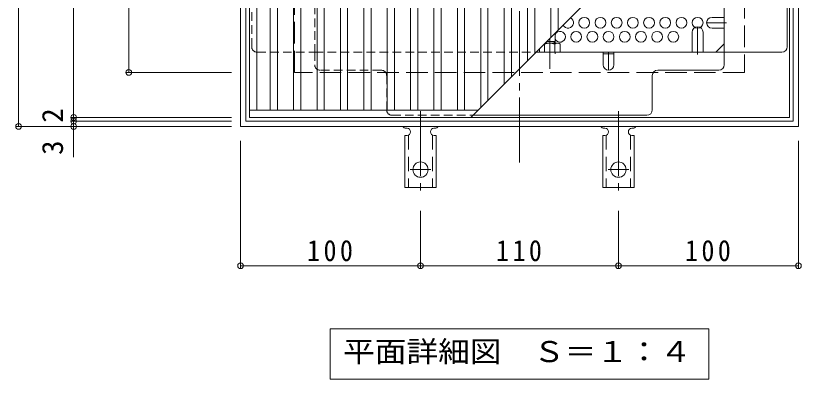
# Model space of a CAD drawing. Units: millimetres at full size, sheet at 1:4. Extents: x -774 to 916, y -779 to 694.
# Drawn here: x -549.1 to -112.5, y 18.5 to 220.4 of the extents above; entities that cross this region are included whole.
import ezdxf
from ezdxf.enums import TextEntityAlignment as Align

# ---------------------------------------------------------------- set-up
doc = ezdxf.new("R2010")
doc.units = ezdxf.units.MM
doc.header["$LTSCALE"] = 4
doc.header["$PDMODE"] = 32
doc.header["$PDSIZE"] = 3.2
for name, pattern in [('CHAIN1', [8, 5, -1, 1, -1]), ('CHAIN2', [12, 9, -1, 1, -1]), ('DASHED1', [1.8, 1.2, -0.6]), ('DASHED2', [3, 2, -1]), ('DASHED3', [4, 3, -1])]:
    doc.linetypes.add(name, pattern=pattern)
for name, color, linetype, lineweight in [('A-1_躯体', 3, 'Continuous', 9), ('A-2_仕上', 3, 'Continuous', 9), ('A-4_その他', 7, 'Continuous', 9), ('A-5_文字', 7, 'Continuous', 9), ('A-6_寸法', 2, 'Continuous', 9), ('A-7_ハッチ', 2, 'Continuous', 9), ('A-8_記号', 2, 'Continuous', 9), ('A-A_ﾊｯﾁ-ﾜｸ', 3, 'Continuous', 9), ('A-B_ﾊｯﾁ', 2, 'Continuous', 9)]:
    doc.layers.add(name, color=color, linetype=linetype, lineweight=lineweight)
doc.styles.add('ＭＳ ゴシック', font='')
doc.styles.get('ＭＳ ゴシック').set_extended_font_data('MS Gothic')

msp = doc.modelspace()

# ---------------------------------------------------------------- linework, layer by layer
at = {"layer": 'A-1_躯体', "color": 2}
for p, q in [((-114.128, 468.935), (-114.128, 158.935)), ((-117.129, 465.935), (-117.129, 161.935)), ((-117.129, 161.935), (-421.129, 161.935)), ((-114.128, 158.935), (-424.128, 158.935))]:
    msp.add_line(p, q, dxfattribs=at)
at = {"layer": 'A-1_躯体', "color": 2, "linetype": 'DASHED3'}
for p, q in [((-144.129, 438.935), (-144.129, 188.935)), ((-144.129, 188.935), (-394.129, 188.935))]:
    msp.add_line(p, q, dxfattribs=at)
at = {"layer": 'A-1_躯体'}
for p, q in [((-249.328, 210.735), (-249.328, 205.131)), ((-254.828, 205.235), (-254.828, 205.131)), ((-253.932, 206.131), (-249.328, 206.131)), ((-249.828, 206.131), (-249.828, 205.131))]:
    msp.add_line(p, q, dxfattribs=at)
at = {"layer": 'A-1_躯体', "linetype": 'CHAIN2'}
msp.add_line((-252.328, 207.735), (-252.328, 190.899), dxfattribs=at)
at = {"layer": 'A-1_躯体', "color": 2}
for points in [[(-424.128, 158.935), (-424.128, 468.935), (-114.128, 468.935)], [(-421.129, 161.935), (-421.129, 465.935), (-117.129, 465.935)]]:
    msp.add_lwpolyline(points, dxfattribs=at)
at = {"layer": 'A-1_躯体', "color": 2, "linetype": 'DASHED3'}
msp.add_lwpolyline([(-394.129, 188.935), (-394.129, 438.935), (-144.129, 438.935)], dxfattribs=at)
at = {"layer": 'A-2_仕上'}
for p, q in [((-415.129, 167.935), (-415.129, 459.935)), ((-407.629, 167.935), (-407.629, 459.935)), ((-403.629, 167.935), (-403.629, 459.935)), ((-394.629, 167.935), (-394.629, 459.935)), ((-390.629, 167.935), (-390.629, 459.935)), ((-381.629, 167.935), (-381.629, 459.935)), ((-377.629, 167.935), (-377.629, 459.935)), ((-368.629, 167.935), (-368.629, 459.935)), ((-364.629, 167.935), (-364.629, 459.935)), ((-355.629, 167.935), (-355.629, 459.935)), ((-351.629, 167.935), (-351.629, 459.935)), ((-342.629, 167.935), (-342.629, 459.935)), ((-338.629, 167.935), (-338.629, 459.935)), ((-329.629, 167.935), (-329.629, 459.935)), ((-325.629, 167.935), (-325.629, 459.935)), ((-316.629, 167.935), (-316.629, 459.935)), ((-312.629, 167.935), (-312.629, 459.935)), ((-303.629, 167.935), (-303.629, 459.935)), ((-299.629, 167.935), (-299.629, 459.935)), ((-290.629, 459.935), (-290.629, 169.435)), ((-286.629, 459.935), (-286.629, 173.435)), ((-277.629, 459.935), (-277.629, 182.435)), ((-273.629, 459.935), (-273.629, 186.435)), ((-264.629, 459.935), (-264.629, 195.435)), ((-260.629, 459.935), (-260.629, 199.435)), ((-251.629, 459.935), (-251.629, 208.435)), ((-247.629, 459.935), (-247.629, 212.435)), ((-119.129, 340.935), (-296.129, 163.935)), ((-419.129, 167.935), (-292.129, 167.935))]:
    msp.add_line(p, q, dxfattribs=at)
msp.add_lwpolyline([(-419.129, 163.935), (-419.129, 463.935), (-119.128, 463.935), (-119.128, 163.935)], close=True, dxfattribs=at)
at = {"layer": 'A-4_その他'}
for p, q in [((-547.47, 468.935), (-547.47, 158.935)), ((-516.865, 463.935), (-516.865, 163.935)), ((-486.26, 438.935), (-486.26, 188.935)), ((-487.46, 188.935), (-429.129, 188.935)), ((-518.065, 163.935), (-429.129, 163.935)), ((-518.065, 161.935), (-429.129, 161.935)), ((-516.865, 163.935), (-516.865, 161.935)), ((-516.865, 161.935), (-516.865, 141.927)), ((-548.67, 158.935), (-429.129, 158.935)), ((-424.128, 80.358), (-424.128, 150.935)), ((-114.128, 80.358), (-114.128, 150.935)), ((-324.128, 80.358), (-324.128, 112.003)), ((-214.129, 80.358), (-214.129, 112.003)), ((-424.128, 81.558), (-324.128, 81.558)), ((-324.128, 81.558), (-214.129, 81.558)), ((-214.129, 81.558), (-114.128, 81.558))]:
    msp.add_line(p, q, dxfattribs=at)
for p in [(-486.26, 188.935), (-516.865, 163.935), (-516.865, 161.935), (-547.47, 158.935), (-516.865, 158.935), (-424.128, 81.558), (-324.128, 81.558), (-214.129, 81.558), (-114.128, 81.558)]:
    msp.add_point(p, dxfattribs=at)
at = {"layer": 'A-5_文字'}
for p, q in [((-374.329, 46.507), (-163.929, 46.507)), ((-374.329, 46.507), (-374.329, 18.507)), ((-163.929, 46.507), (-163.929, 18.507)), ((-374.329, 18.507), (-163.929, 18.507))]:
    msp.add_line(p, q, dxfattribs=at)
at = {"layer": 'A-6_寸法'}
for centre in [(-233.128, 216.507), (-224.128, 216.507), (-215.128, 216.507), (-206.128, 216.507), (-197.128, 216.507), (-188.128, 216.507), (-179.128, 216.507), (-170.128, 216.507), (-237.628, 208.713), (-228.628, 208.713), (-219.628, 208.713), (-210.628, 208.713), (-201.628, 208.713), (-192.628, 208.713), (-183.628, 208.713)]:
    msp.add_circle(centre, 3, dxfattribs=at)
for centre, start, end in [((-242.128, 216.507), 205.33117, 64.66883), ((-246.628, 208.713), 205.84193, 154.15807)]:
    msp.add_arc(centre, 3, start, end, dxfattribs=at)
at = {"layer": 'A-7_ハッチ', "linetype": 'CHAIN2'}
msp.add_line((-269.128, 138.935), (-269.128, 488.935), dxfattribs=at)
at = {"layer": 'A-7_ハッチ', "linetype": 'DASHED1'}
for p, q in [((-382.928, 427.738), (-382.928, 200.131)), ((-417.932, 203.131), (-417.932, 232.132)), ((-414.932, 200.131), (-382.928, 200.131)), ((-382.928, 200.131), (-382.928, 193.131)), ((-382.928, 200.131), (-259.932, 200.131)), ((-249.328, 200.131), (-249.328, 199.331)), ((-345.928, 190.131), (-379.928, 190.131)), ((-342.928, 187.131), (-342.928, 168.131)), ((-339.928, 165.131), (-294.932, 165.131))]:
    msp.add_line(p, q, dxfattribs=at)
at = {"layer": 'A-7_ハッチ'}
for p, q in [((-155.328, 193.131), (-155.328, 304.735)), ((-120.325, 203.131), (-120.325, 232.132)), ((-159.941, 200.131), (-155.328, 204.744)), ((-259.932, 200.131), (-123.325, 200.131)), ((-222.628, 199.331), (-216.628, 199.331)), ((-192.329, 190.131), (-158.328, 190.131)), ((-195.329, 168.131), (-195.329, 187.131)), ((-294.932, 165.131), (-198.329, 165.131))]:
    msp.add_line(p, q, dxfattribs=at)
at = {"layer": 'A-7_ハッチ', "linetype": 'DASHED1'}
for centre, start, end in [((-414.932, 203.131), 180, 270), ((-379.928, 193.131), 180, 270), ((-345.928, 187.131), 0, 90), ((-339.928, 168.131), 180, 270)]:
    msp.add_arc(centre, 3, start, end, dxfattribs=at)
at = {"layer": 'A-7_ハッチ'}
for centre, start, end in [((-123.325, 203.131), 270, 0), ((-158.328, 193.131), 270, 0), ((-192.329, 187.131), 90, 180), ((-198.329, 168.131), 270, 0)]:
    msp.add_arc(centre, 3, start, end, dxfattribs=at)
at = {"layer": 'A-8_記号'}
for p, q in [((-162.128, 219.507), (-155.328, 219.507)), ((-173.128, 211.281), (-173.128, 200.131)), ((-167.128, 211.281), (-167.128, 200.131)), ((-162.128, 213.507), (-155.328, 213.507)), ((-222.628, 193.131), (-222.628, 200.131)), ((-216.628, 193.131), (-216.628, 200.131))]:
    msp.add_line(p, q, dxfattribs=at)
at = {"layer": 'A-8_記号', "linetype": 'CHAIN1'}
for p, q in [((-170.128, 198.931), (-170.128, 214.281)), ((-154.128, 216.507), (-165.128, 216.507)), ((-219.628, 200.131), (-219.628, 190.131))]:
    msp.add_line(p, q, dxfattribs=at)
at = {"layer": 'A-8_記号'}
for centre, start, end in [((-162.128, 216.507), 90, 270), ((-170.128, 211.281), 0, 180), ((-219.628, 193.131), 180, 0)]:
    msp.add_arc(centre, 3, start, end, dxfattribs=at)
at = {"layer": 'A-A_ﾊｯﾁ-ﾜｸ', "color": 7, "linetype": 'CHAIN2'}
for p, q in [((-324.128, 167.403), (-324.128, 120.003)), ((-214.129, 167.403), (-214.129, 120.003)), ((-329.904, 134.935), (-318.352, 134.935)), ((-219.905, 134.935), (-208.353, 134.935))]:
    msp.add_line(p, q, dxfattribs=at)
at = {"layer": 'A-A_ﾊｯﾁ-ﾜｸ'}
for p, q in [((-332.128, 157.935), (-331.628, 157.935)), ((-316.633, 157.935), (-316.12, 157.935)), ((-222.128, 157.935), (-221.629, 157.935)), ((-206.633, 157.935), (-206.12, 157.935)), ((-332.879, 153.935), (-331.629, 153.935)), ((-332.879, 153.935), (-332.879, 124.935)), ((-315.378, 153.935), (-316.628, 153.935)), ((-315.378, 153.935), (-315.378, 124.935)), ((-222.879, 153.935), (-221.629, 153.935)), ((-222.879, 153.935), (-222.879, 124.935)), ((-205.379, 153.935), (-206.629, 153.935)), ((-205.379, 153.935), (-205.379, 124.935)), ((-315.378, 124.935), (-332.879, 124.935)), ((-205.379, 124.935), (-222.879, 124.935))]:
    msp.add_line(p, q, dxfattribs=at)
at = {"layer": 'A-A_ﾊｯﾁ-ﾜｸ', "linetype": 'DASHED2'}
for p, q in [((-330.879, 154.081), (-330.879, 124.935)), ((-317.379, 154.081), (-317.379, 124.935)), ((-220.879, 154.081), (-220.879, 124.935)), ((-207.379, 154.081), (-207.379, 124.935))]:
    msp.add_line(p, q, dxfattribs=at)
at = {"layer": 'A-A_ﾊｯﾁ-ﾜｸ'}
for centre in [(-324.128, 134.935), (-214.129, 134.935)]:
    msp.add_circle(centre, 4.25, dxfattribs=at)
for centre, start, end in [((-332.128, 159.935), 209.99951, 269.72403), ((-331.629, 155.935), 270, 90), ((-316.628, 155.935), 90.13329, 270), ((-316.128, 159.935), 270.24162, 330.00072), ((-222.128, 159.935), 209.99951, 269.72403), ((-221.629, 155.935), 270, 90), ((-206.629, 155.935), 90.13329, 270), ((-206.129, 159.935), 270.24162, 330.00072)]:
    msp.add_arc(centre, 2, start, end, dxfattribs=at)
at = {"layer": 'A-B_ﾊｯﾁ'}
for p, q in [((-258.078, 200.131), (-258.078, 201.985)), ((-255.192, 204.698), (-255.192, 200.131)), ((-254.932, 205.131), (-247.328, 205.131)), ((-249.465, 204.698), (-249.465, 200.131)), ((-247.328, 205.131), (-246.578, 204.698)), ((-246.578, 200.131), (-246.578, 204.698)), ((-259.932, 200.131), (-246.578, 200.131))]:
    msp.add_line(p, q, dxfattribs=at)
for centre, radius, start, end in [((-256.669, 202.397), 2.735, 57.31491, 59.95843), ((-252.328, 195.449), 9.683, 72.79973, 107.20026), ((-247.988, 202.397), 2.735, 90.2103, 122.68507), ((-248.223, 201.849), 3.29, 59.99998, 86.07924)]:
    msp.add_arc(centre, radius, start, end, dxfattribs=at)

# ---------------------------------------------------------------- texts
at = {"layer": 'A-4_その他', "color": 2, "style": 'ＭＳ ゴシック'}
for s, p in [('2', (-519.265, 160.975)), ('3', (-519.265, 143.12))]:
    msp.add_text(s, height=11.73, rotation=90, dxfattribs=at).set_placement(p, align=Align.BOTTOM_LEFT)
at = {"layer": 'A-4_その他', "color": 2, "char_height": 11.73, "attachment_point": 7, "style": 'ＭＳ ゴシック'}
for s, insert in [('\\T1.27;\\W0.9;100', (-387.128, 83.958)), ('\\T1.27;\\W0.9;110', (-282.129, 83.958)), ('\\T1.27;\\W0.9;100', (-177.129, 83.958))]:
    msp.add_mtext(s, dxfattribs=dict(at, insert=insert))
at = {"layer": 'A-5_文字', "color": 2, "style": 'ＭＳ ゴシック', "width": 1.1}
msp.add_text('平面詳細図\u3000Ｓ＝１：４', height=11.73, dxfattribs=at).set_placement((-367.129, 24.507), align=Align.BOTTOM_LEFT)

doc.saveas('drawing.dxf')
